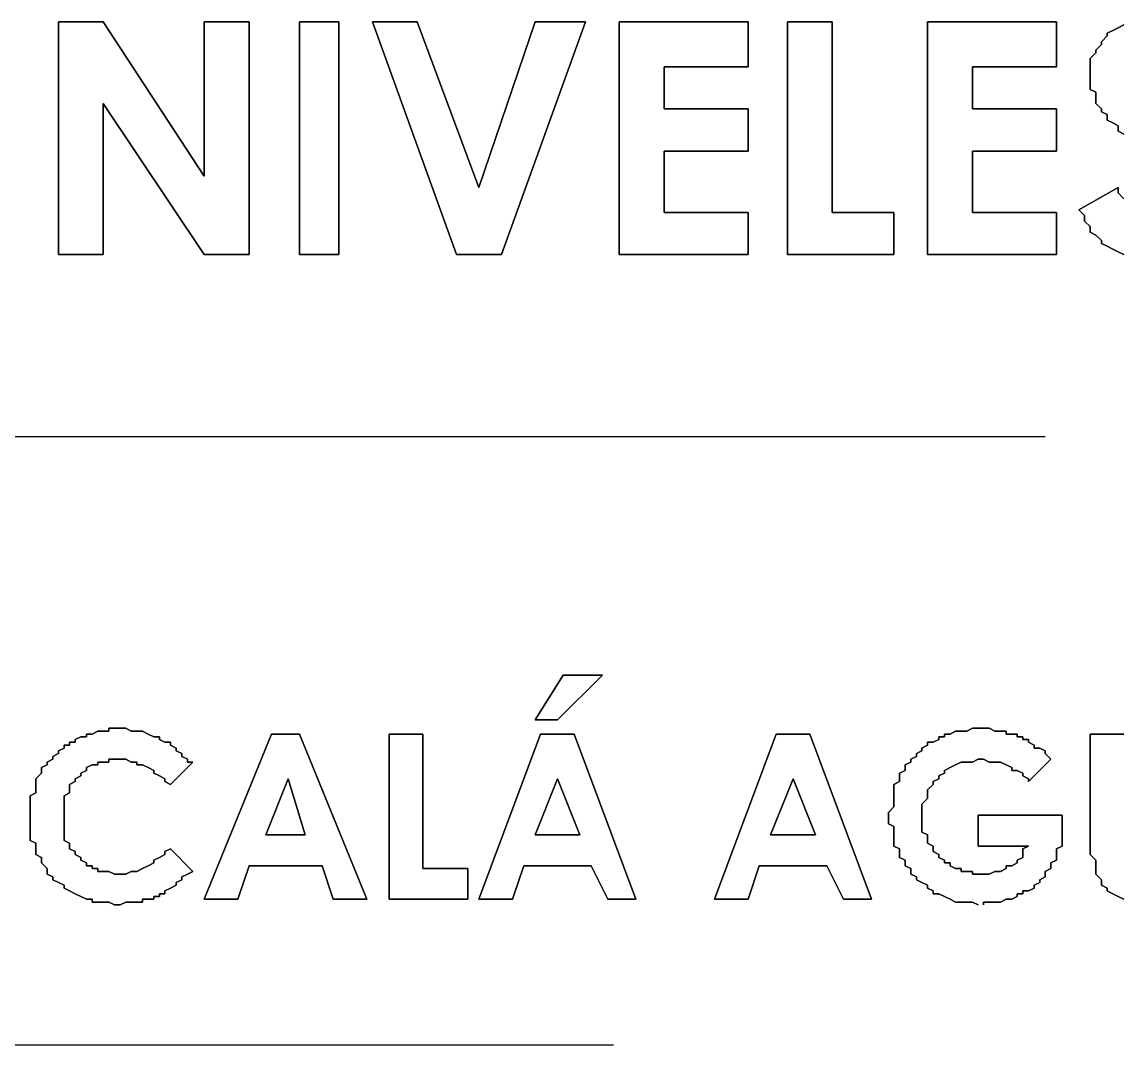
# Model space of a CAD drawing. Header units: metres. Extents: x 2.9 to 42.8, y 1.7 to 28.7.
# Drawn here: x 39.735 to 40.427, y 5.405 to 6.048 of the extents above; entities that cross this region are included whole.
import ezdxf

# ---------------------------------------------------------------- set-up
doc = ezdxf.new("R2010")
doc.units = ezdxf.units.M
doc.layers.add('AMARILLO', color=2, linetype='Continuous')
doc.layers.add('NEGRO', color=7, linetype='Continuous')

msp = doc.modelspace()

# ---------------------------------------------------------------- linework, layer by layer
at = {"layer": 'AMARILLO', "lineweight": -3}
for points in [[(40.3789, 5.7873), (39.3841, 5.7873)], [(40.1073, 5.4046), (38.8444, 5.4046)]]:
    msp.add_lwpolyline(points, dxfattribs=at)
at = {"layer": 'NEGRO', "lineweight": -3}
for points in [[(39.7581, 6.0484), (39.7581, 5.902), (39.7581, 6.0484)], [(39.7863, 6.0484), (39.7581, 6.0484), (39.7863, 6.0484)], [(39.8498, 5.9514), (39.7863, 6.0484), (39.8498, 5.9514)], [(39.878, 6.0484), (39.8498, 6.0484), (39.878, 6.0484)], [(39.8498, 6.0484), (39.8498, 5.9514), (39.8498, 6.0484)], [(39.878, 5.902), (39.878, 6.0484), (39.878, 5.902)], [(39.9098, 6.0484), (39.9098, 5.902), (39.9098, 6.0484)], [(39.9344, 6.0484), (39.9098, 6.0484), (39.9344, 6.0484)], [(39.9344, 5.902), (39.9344, 6.0484), (39.9344, 5.902)], [(39.9556, 6.0484), (40.0085, 5.902), (39.9556, 6.0484)], [(39.9838, 6.0484), (39.9556, 6.0484), (39.9838, 6.0484)], [(40.0226, 5.9443), (39.9838, 6.0484), (40.0226, 5.9443)], [(40.0579, 6.0484), (40.0226, 5.9443), (40.0579, 6.0484)], [(40.0368, 5.902), (40.0897, 6.0484), (40.0368, 5.902)], [(40.0897, 6.0484), (40.0579, 6.0484), (40.0897, 6.0484)], [(40.1108, 6.0484), (40.1108, 5.902), (40.1108, 6.0484)], [(40.192, 6.0484), (40.1108, 6.0484), (40.192, 6.0484)], [(40.192, 6.0202), (40.192, 6.0484), (40.192, 6.0202)], [(40.2167, 6.0484), (40.2167, 5.902), (40.2167, 6.0484)], [(40.2449, 6.0484), (40.2167, 6.0484), (40.2449, 6.0484)], [(40.2449, 5.9284), (40.2449, 6.0484), (40.2449, 5.9284)], [(40.3049, 6.0484), (40.3049, 5.902), (40.3049, 6.0484)], [(40.386, 6.0484), (40.3049, 6.0484), (40.386, 6.0484)], [(40.386, 6.0202), (40.386, 6.0484), (40.386, 6.0202)], [(40.4213, 6.0431), (40.4178, 6.0413), (40.4213, 6.0431)], [(40.4248, 6.0448), (40.4213, 6.0431), (40.4248, 6.0448)], [(40.4283, 6.0466), (40.4248, 6.0448), (40.4283, 6.0466)], [(40.4178, 6.0396), (40.4142, 6.036), (40.4178, 6.0396)], [(40.4142, 6.036), (40.4142, 6.0343), (40.4142, 6.036)], [(40.4178, 6.0413), (40.4178, 6.0396), (40.4178, 6.0413)], [(40.4142, 6.0343), (40.4107, 6.0307), (40.4142, 6.0343)], [(40.4107, 6.0307), (40.4107, 6.029), (40.4107, 6.0307)], [(40.4107, 6.029), (40.4072, 6.0254), (40.4107, 6.029)], [(40.4072, 6.0254), (40.4072, 6.0219), (40.4072, 6.0254)], [(40.1391, 5.9937), (40.1391, 6.0202), (40.1391, 5.9937)], [(40.1391, 6.0202), (40.192, 6.0202), (40.1391, 6.0202)], [(40.3331, 5.9937), (40.3331, 6.0202), (40.3331, 5.9937)], [(40.3331, 6.0202), (40.386, 6.0202), (40.3331, 6.0202)], [(40.4072, 6.0219), (40.4072, 6.0184), (40.4072, 6.0219)], [(40.4072, 6.0184), (40.4072, 6.0149), (40.4072, 6.0184)], [(40.4072, 6.0149), (40.4072, 6.0131), (40.4072, 6.0149)], [(40.4072, 6.0131), (40.4072, 6.0096), (40.4072, 6.0131)], [(40.4072, 6.0096), (40.4072, 6.006), (40.4072, 6.0096)], [(40.4072, 6.006), (40.4107, 6.0043), (40.4072, 6.006)], [(40.4107, 6.0043), (40.4107, 6.0007), (40.4107, 6.0043)], [(39.7863, 5.902), (39.7863, 5.9972), (39.7863, 5.902)], [(39.7863, 5.9972), (39.8498, 5.902), (39.7863, 5.9972)], [(40.4107, 6.0007), (40.4107, 5.9972), (40.4107, 6.0007)], [(40.4107, 5.9972), (40.4142, 5.9937), (40.4107, 5.9972)], [(40.192, 5.9937), (40.1391, 5.9937), (40.192, 5.9937)], [(40.192, 5.9672), (40.192, 5.9937), (40.192, 5.9672)], [(40.386, 5.9937), (40.3331, 5.9937), (40.386, 5.9937)], [(40.386, 5.9672), (40.386, 5.9937), (40.386, 5.9672)], [(40.4142, 5.9937), (40.4142, 5.9919), (40.4142, 5.9937)], [(40.4142, 5.9919), (40.4178, 5.9902), (40.4142, 5.9919)], [(40.4178, 5.9902), (40.4178, 5.9866), (40.4178, 5.9902)], [(40.4178, 5.9866), (40.4213, 5.9849), (40.4178, 5.9866)], [(40.4213, 5.9849), (40.4248, 5.9831), (40.4213, 5.9849)], [(40.4248, 5.9831), (40.4248, 5.9796), (40.4248, 5.9831)], [(40.4248, 5.9796), (40.4283, 5.9778), (40.4248, 5.9796)], [(40.1391, 5.9284), (40.1391, 5.9672), (40.1391, 5.9284)], [(40.1391, 5.9672), (40.192, 5.9672), (40.1391, 5.9672)], [(40.3331, 5.9284), (40.3331, 5.9672), (40.3331, 5.9284)], [(40.3331, 5.9672), (40.386, 5.9672), (40.3331, 5.9672)], [(40.4248, 5.9443), (40.4001, 5.9302), (40.4248, 5.9443)], [(40.4248, 5.9408), (40.4248, 5.9443), (40.4248, 5.9408)], [(40.4283, 5.9372), (40.4248, 5.9408), (40.4283, 5.9372)], [(40.192, 5.9284), (40.1391, 5.9284), (40.192, 5.9284)], [(40.192, 5.902), (40.192, 5.9284), (40.192, 5.902)], [(40.2837, 5.9284), (40.2449, 5.9284), (40.2837, 5.9284)], [(40.2837, 5.902), (40.2837, 5.9284), (40.2837, 5.902)], [(40.386, 5.9284), (40.3331, 5.9284), (40.386, 5.9284)], [(40.386, 5.902), (40.386, 5.9284), (40.386, 5.902)], [(40.4001, 5.9302), (40.4036, 5.9267), (40.4001, 5.9302)], [(40.4036, 5.9267), (40.4036, 5.9231), (40.4036, 5.9267)], [(40.4036, 5.9231), (40.4072, 5.9196), (40.4036, 5.9231)], [(40.4072, 5.9196), (40.4072, 5.9161), (40.4072, 5.9196)], [(40.4072, 5.9161), (40.4107, 5.9143), (40.4072, 5.9161)], [(40.4107, 5.9143), (40.4142, 5.9108), (40.4107, 5.9143)], [(40.4142, 5.9108), (40.4142, 5.909), (40.4142, 5.9108)], [(40.4142, 5.909), (40.4178, 5.9073), (40.4142, 5.909)], [(40.4178, 5.9073), (40.4213, 5.9055), (40.4178, 5.9073)], [(40.4213, 5.9055), (40.4248, 5.9037), (40.4213, 5.9055)], [(39.7581, 5.902), (39.7863, 5.902), (39.7581, 5.902)], [(39.8498, 5.902), (39.878, 5.902), (39.8498, 5.902)], [(39.9098, 5.902), (39.9344, 5.902), (39.9098, 5.902)], [(40.0085, 5.902), (40.0368, 5.902), (40.0085, 5.902)], [(40.1108, 5.902), (40.192, 5.902), (40.1108, 5.902)], [(40.2167, 5.902), (40.2837, 5.902), (40.2167, 5.902)], [(40.3049, 5.902), (40.386, 5.902), (40.3049, 5.902)], [(40.4248, 5.9037), (40.4283, 5.902), (40.4248, 5.9037)], [(40.0756, 5.6374), (40.0579, 5.6092), (40.0756, 5.6374)], [(40.072, 5.6092), (40.1003, 5.6374), (40.072, 5.6092)], [(40.1003, 5.6374), (40.0756, 5.6374), (40.1003, 5.6374)], [(40.0579, 5.6092), (40.072, 5.6092), (40.0579, 5.6092)], [(39.7828, 5.6021), (39.7792, 5.6003), (39.7828, 5.6021)], [(39.7863, 5.6021), (39.7828, 5.6021), (39.7863, 5.6021)], [(39.7898, 5.6021), (39.7863, 5.6021), (39.7898, 5.6021)], [(39.7933, 5.6039), (39.7898, 5.6039), (39.7933, 5.6039)], [(39.7898, 5.6039), (39.7898, 5.6021), (39.7898, 5.6039)], [(39.7969, 5.6039), (39.7933, 5.6039), (39.7969, 5.6039)], [(39.8004, 5.6039), (39.7969, 5.6039), (39.8004, 5.6039)], [(39.8039, 5.6021), (39.8004, 5.6039), (39.8039, 5.6021)], [(39.8074, 5.6021), (39.8039, 5.6021), (39.8074, 5.6021)], [(39.811, 5.6021), (39.8074, 5.6021), (39.811, 5.6021)], [(39.8145, 5.6003), (39.811, 5.6021), (39.8145, 5.6003)], [(40.3225, 5.6021), (40.319, 5.6003), (40.3225, 5.6021)], [(40.326, 5.6021), (40.3225, 5.6021), (40.326, 5.6021)], [(40.3296, 5.6021), (40.326, 5.6021), (40.3296, 5.6021)], [(40.3331, 5.6039), (40.3296, 5.6021), (40.3331, 5.6039)], [(40.3366, 5.6039), (40.3331, 5.6039), (40.3366, 5.6039)], [(40.3401, 5.6039), (40.3366, 5.6039), (40.3401, 5.6039)], [(40.3437, 5.6039), (40.3401, 5.6039), (40.3437, 5.6039)], [(40.3472, 5.6021), (40.3437, 5.6039), (40.3472, 5.6021)], [(40.3507, 5.6021), (40.3472, 5.6021), (40.3507, 5.6021)], [(40.3543, 5.6021), (40.3507, 5.6021), (40.3543, 5.6021)], [(40.3543, 5.6003), (40.3543, 5.6021), (40.3543, 5.6003)], [(39.7686, 5.5951), (39.7651, 5.5951), (39.7686, 5.5951)], [(39.7651, 5.5951), (39.7651, 5.5933), (39.7651, 5.5951)], [(39.7722, 5.5986), (39.7686, 5.5968), (39.7722, 5.5986)], [(39.7686, 5.5968), (39.7686, 5.5951), (39.7686, 5.5968)], [(39.7757, 5.5986), (39.7722, 5.5986), (39.7757, 5.5986)], [(39.7792, 5.6003), (39.7757, 5.6003), (39.7792, 5.6003)], [(39.7757, 5.6003), (39.7757, 5.5986), (39.7757, 5.6003)], [(39.818, 5.5986), (39.8145, 5.6003), (39.818, 5.5986)], [(39.8216, 5.5986), (39.818, 5.5986), (39.8216, 5.5986)], [(39.8216, 5.5968), (39.8216, 5.5986), (39.8216, 5.5968)], [(39.8251, 5.5951), (39.8216, 5.5968), (39.8251, 5.5951)], [(39.8286, 5.5951), (39.8251, 5.5951), (39.8286, 5.5951)], [(39.8286, 5.5933), (39.8286, 5.5951), (39.8286, 5.5933)], [(39.8921, 5.6003), (39.8498, 5.4963), (39.8921, 5.6003)], [(39.9098, 5.6003), (39.8921, 5.6003), (39.9098, 5.6003)], [(39.9521, 5.4963), (39.9098, 5.6003), (39.9521, 5.4963)], [(39.9662, 5.6003), (39.9662, 5.4963), (39.9662, 5.6003)], [(39.9874, 5.6003), (39.9662, 5.6003), (39.9874, 5.6003)], [(39.9874, 5.5157), (39.9874, 5.6003), (39.9874, 5.5157)], [(40.0614, 5.6003), (40.0226, 5.4963), (40.0614, 5.6003)], [(40.0826, 5.6003), (40.0614, 5.6003), (40.0826, 5.6003)], [(40.1214, 5.4963), (40.0826, 5.6003), (40.1214, 5.4963)], [(40.2096, 5.6003), (40.1708, 5.4963), (40.2096, 5.6003)], [(40.2308, 5.6003), (40.2096, 5.6003), (40.2308, 5.6003)], [(40.2696, 5.4963), (40.2308, 5.6003), (40.2696, 5.4963)], [(40.3084, 5.5951), (40.3049, 5.5951), (40.3084, 5.5951)], [(40.3049, 5.5951), (40.3049, 5.5933), (40.3049, 5.5951)], [(40.3119, 5.5968), (40.3084, 5.5951), (40.3119, 5.5968)], [(40.3154, 5.5986), (40.3119, 5.5986), (40.3154, 5.5986)], [(40.3119, 5.5986), (40.3119, 5.5968), (40.3119, 5.5986)], [(40.319, 5.6003), (40.3154, 5.6003), (40.319, 5.6003)], [(40.3154, 5.6003), (40.3154, 5.5986), (40.3154, 5.6003)], [(40.3578, 5.6003), (40.3543, 5.6003), (40.3578, 5.6003)], [(40.3613, 5.6003), (40.3578, 5.6003), (40.3613, 5.6003)], [(40.3613, 5.5986), (40.3613, 5.6003), (40.3613, 5.5986)], [(40.3648, 5.5986), (40.3613, 5.5986), (40.3648, 5.5986)], [(40.3648, 5.5968), (40.3648, 5.5986), (40.3648, 5.5968)], [(40.3684, 5.5968), (40.3648, 5.5968), (40.3684, 5.5968)], [(40.3684, 5.5951), (40.3684, 5.5968), (40.3684, 5.5951)], [(40.3719, 5.5933), (40.3684, 5.5951), (40.3719, 5.5933)], [(40.4072, 5.6003), (40.4072, 5.5386), (40.4072, 5.6003)], [(40.4283, 5.6003), (40.4072, 5.6003), (40.4283, 5.6003)], [(39.7581, 5.588), (39.7545, 5.5862), (39.7581, 5.588)], [(39.7616, 5.5915), (39.7581, 5.5898), (39.7616, 5.5915)], [(39.7581, 5.5898), (39.7581, 5.588), (39.7581, 5.5898)], [(39.7651, 5.5933), (39.7616, 5.5933), (39.7651, 5.5933)], [(39.7616, 5.5933), (39.7616, 5.5915), (39.7616, 5.5933)], [(39.8321, 5.5915), (39.8286, 5.5933), (39.8321, 5.5915)], [(39.8321, 5.5898), (39.8321, 5.5915), (39.8321, 5.5898)], [(39.8357, 5.588), (39.8321, 5.5898), (39.8357, 5.588)], [(39.8357, 5.5862), (39.8357, 5.588), (39.8357, 5.5862)], [(40.3013, 5.5898), (40.2978, 5.588), (40.3013, 5.5898)], [(40.2978, 5.588), (40.2978, 5.5862), (40.2978, 5.588)], [(40.3049, 5.5933), (40.3013, 5.5915), (40.3049, 5.5933)], [(40.3013, 5.5915), (40.3013, 5.5898), (40.3013, 5.5915)], [(40.3719, 5.5915), (40.3719, 5.5933), (40.3719, 5.5915)], [(40.3754, 5.5915), (40.3719, 5.5915), (40.3754, 5.5915)], [(40.3789, 5.5898), (40.3754, 5.5915), (40.3789, 5.5898)], [(40.3789, 5.588), (40.3789, 5.5898), (40.3789, 5.588)], [(40.3825, 5.5845), (40.3789, 5.588), (40.3825, 5.5845)], [(39.751, 5.5809), (39.7475, 5.5792), (39.751, 5.5809)], [(39.7545, 5.5845), (39.751, 5.5827), (39.7545, 5.5845)], [(39.751, 5.5827), (39.751, 5.5809), (39.751, 5.5827)], [(39.7545, 5.5862), (39.7545, 5.5845), (39.7545, 5.5862)], [(39.7757, 5.5792), (39.7792, 5.5809), (39.7757, 5.5792)], [(39.7792, 5.5809), (39.7828, 5.5809), (39.7792, 5.5809)], [(39.7828, 5.5809), (39.7828, 5.5827), (39.7828, 5.5809)], [(39.7828, 5.5827), (39.7863, 5.5827), (39.7828, 5.5827)], [(39.7863, 5.5827), (39.7898, 5.5827), (39.7863, 5.5827)], [(39.7898, 5.5827), (39.7898, 5.5845), (39.7898, 5.5827)], [(39.7898, 5.5845), (39.7933, 5.5845), (39.7898, 5.5845)], [(39.7933, 5.5845), (39.7969, 5.5845), (39.7933, 5.5845)], [(39.7969, 5.5845), (39.8004, 5.5845), (39.7969, 5.5845)], [(39.8004, 5.5845), (39.8039, 5.5827), (39.8004, 5.5845)], [(39.8039, 5.5827), (39.8074, 5.5827), (39.8039, 5.5827)], [(39.8074, 5.5827), (39.8074, 5.5809), (39.8074, 5.5827)], [(39.8074, 5.5809), (39.811, 5.5809), (39.8074, 5.5809)], [(39.811, 5.5809), (39.8145, 5.5792), (39.811, 5.5809)], [(39.8286, 5.5686), (39.8427, 5.5827), (39.8286, 5.5686)], [(39.8392, 5.5845), (39.8357, 5.5862), (39.8392, 5.5845)], [(39.8392, 5.5827), (39.8392, 5.5845), (39.8392, 5.5827)], [(39.8427, 5.5827), (39.8392, 5.5827), (39.8427, 5.5827)], [(40.2943, 5.5827), (40.2907, 5.5809), (40.2943, 5.5827)], [(40.2907, 5.5809), (40.2907, 5.5792), (40.2907, 5.5809)], [(40.2978, 5.5862), (40.2943, 5.5845), (40.2978, 5.5862)], [(40.2943, 5.5845), (40.2943, 5.5827), (40.2943, 5.5845)], [(40.319, 5.5792), (40.3225, 5.5809), (40.319, 5.5792)], [(40.3225, 5.5809), (40.326, 5.5827), (40.3225, 5.5809)], [(40.326, 5.5827), (40.3296, 5.5827), (40.326, 5.5827)], [(40.3296, 5.5827), (40.3331, 5.5827), (40.3296, 5.5827)], [(40.3331, 5.5827), (40.3366, 5.5845), (40.3331, 5.5827)], [(40.3366, 5.5845), (40.3401, 5.5845), (40.3366, 5.5845)], [(40.3401, 5.5845), (40.3437, 5.5827), (40.3401, 5.5845)], [(40.3437, 5.5827), (40.3472, 5.5827), (40.3437, 5.5827)], [(40.3472, 5.5827), (40.3507, 5.5827), (40.3472, 5.5827)], [(40.3507, 5.5827), (40.3543, 5.5809), (40.3507, 5.5827)], [(40.3543, 5.5809), (40.3578, 5.5792), (40.3543, 5.5809)], [(40.3684, 5.5704), (40.3825, 5.5845), (40.3684, 5.5704)], [(39.7475, 5.5757), (39.7439, 5.5721), (39.7475, 5.5757)], [(39.7475, 5.5792), (39.7475, 5.5757), (39.7475, 5.5792)], [(39.7686, 5.5721), (39.7722, 5.5739), (39.7686, 5.5721)], [(39.7722, 5.5757), (39.7757, 5.5774), (39.7722, 5.5757)], [(39.7722, 5.5739), (39.7722, 5.5757), (39.7722, 5.5739)], [(39.7757, 5.5774), (39.7757, 5.5792), (39.7757, 5.5774)], [(39.8145, 5.5792), (39.818, 5.5774), (39.8145, 5.5792)], [(39.818, 5.5774), (39.818, 5.5757), (39.818, 5.5774)], [(39.818, 5.5757), (39.8216, 5.5739), (39.818, 5.5757)], [(39.8216, 5.5739), (39.8251, 5.5721), (39.8216, 5.5739)], [(40.2907, 5.5774), (40.2872, 5.5757), (40.2907, 5.5774)], [(40.2872, 5.5757), (40.2872, 5.5721), (40.2872, 5.5757)], [(40.2907, 5.5792), (40.2907, 5.5774), (40.2907, 5.5792)], [(40.3119, 5.5739), (40.3154, 5.5757), (40.3119, 5.5739)], [(40.3119, 5.5721), (40.3119, 5.5739), (40.3119, 5.5721)], [(40.3154, 5.5774), (40.319, 5.5792), (40.3154, 5.5774)], [(40.3154, 5.5757), (40.3154, 5.5774), (40.3154, 5.5757)], [(40.3578, 5.5792), (40.3578, 5.5774), (40.3578, 5.5792)], [(40.3578, 5.5774), (40.3613, 5.5774), (40.3578, 5.5774)], [(40.3613, 5.5774), (40.3648, 5.5757), (40.3613, 5.5774)], [(40.3648, 5.5757), (40.3648, 5.5739), (40.3648, 5.5757)], [(40.3648, 5.5739), (40.3684, 5.5721), (40.3648, 5.5739)], [(39.7439, 5.5721), (39.7439, 5.5704), (39.7439, 5.5721)], [(39.7439, 5.5704), (39.7439, 5.5686), (39.7439, 5.5704)], [(39.7439, 5.5686), (39.7439, 5.5668), (39.7439, 5.5686)], [(39.7439, 5.5668), (39.7439, 5.5633), (39.7439, 5.5668)], [(39.7651, 5.5686), (39.7686, 5.5704), (39.7651, 5.5686)], [(39.7651, 5.5668), (39.7651, 5.5686), (39.7651, 5.5668)], [(39.7651, 5.5633), (39.7651, 5.5668), (39.7651, 5.5633)], [(39.7686, 5.5704), (39.7686, 5.5721), (39.7686, 5.5704)], [(39.8251, 5.5721), (39.8251, 5.5704), (39.8251, 5.5721)], [(39.8251, 5.5704), (39.8286, 5.5686), (39.8251, 5.5704)], [(39.8886, 5.5368), (39.9027, 5.5721), (39.8886, 5.5368)], [(39.9027, 5.5721), (39.9133, 5.5368), (39.9027, 5.5721)], [(40.0579, 5.5368), (40.072, 5.5721), (40.0579, 5.5368)], [(40.072, 5.5721), (40.0861, 5.5368), (40.072, 5.5721)], [(40.2061, 5.5368), (40.2202, 5.5721), (40.2061, 5.5368)], [(40.2202, 5.5721), (40.2343, 5.5368), (40.2202, 5.5721)], [(40.2872, 5.5704), (40.2837, 5.5686), (40.2872, 5.5704)], [(40.2837, 5.5686), (40.2837, 5.5668), (40.2837, 5.5686)], [(40.2837, 5.5668), (40.2837, 5.5633), (40.2837, 5.5668)], [(40.2872, 5.5721), (40.2872, 5.5704), (40.2872, 5.5721)], [(40.3049, 5.5651), (40.3084, 5.5686), (40.3049, 5.5651)], [(40.3084, 5.5704), (40.3119, 5.5721), (40.3084, 5.5704)], [(40.3084, 5.5686), (40.3084, 5.5704), (40.3084, 5.5686)], [(40.3684, 5.5721), (40.3684, 5.5704), (40.3684, 5.5721)], [(39.7439, 5.5633), (39.7404, 5.5615), (39.7439, 5.5633)], [(39.7404, 5.5615), (39.7404, 5.5598), (39.7404, 5.5615)], [(39.7404, 5.5598), (39.7404, 5.5562), (39.7404, 5.5598)], [(39.7616, 5.5615), (39.7651, 5.5633), (39.7616, 5.5615)], [(39.7616, 5.5598), (39.7616, 5.5615), (39.7616, 5.5598)], [(39.7616, 5.5562), (39.7616, 5.5598), (39.7616, 5.5562)], [(40.2837, 5.5633), (40.2837, 5.5615), (40.2837, 5.5633)], [(40.2837, 5.5615), (40.2837, 5.5598), (40.2837, 5.5615)], [(40.2837, 5.5598), (40.2837, 5.5562), (40.2837, 5.5598)], [(40.3013, 5.5562), (40.3049, 5.5598), (40.3013, 5.5562)], [(40.3049, 5.5633), (40.3049, 5.5651), (40.3049, 5.5633)], [(40.3049, 5.5615), (40.3049, 5.5633), (40.3049, 5.5615)], [(40.3049, 5.5598), (40.3049, 5.5615), (40.3049, 5.5598)], [(39.7404, 5.5562), (39.7404, 5.5545), (39.7404, 5.5562)], [(39.7404, 5.5545), (39.7404, 5.551), (39.7404, 5.5545)], [(39.7616, 5.5545), (39.7616, 5.5562), (39.7616, 5.5545)], [(39.7616, 5.5527), (39.7616, 5.5545), (39.7616, 5.5527)], [(39.7616, 5.5492), (39.7616, 5.5527), (39.7616, 5.5492)], [(40.2837, 5.5545), (40.2802, 5.551), (40.2837, 5.5545)], [(40.2837, 5.5562), (40.2837, 5.5545), (40.2837, 5.5562)], [(40.3013, 5.5545), (40.3013, 5.5562), (40.3013, 5.5545)], [(40.3013, 5.5527), (40.3013, 5.5545), (40.3013, 5.5527)], [(40.3013, 5.5492), (40.3013, 5.5527), (40.3013, 5.5492)], [(39.7404, 5.551), (39.7404, 5.5492), (39.7404, 5.551)], [(39.7404, 5.5492), (39.7404, 5.5474), (39.7404, 5.5492)], [(39.7404, 5.5474), (39.7404, 5.5439), (39.7404, 5.5474)], [(39.7616, 5.5457), (39.7616, 5.5492), (39.7616, 5.5457)], [(39.7616, 5.5439), (39.7616, 5.5457), (39.7616, 5.5439)], [(40.2802, 5.551), (40.2802, 5.5492), (40.2802, 5.551)], [(40.2802, 5.5492), (40.2802, 5.5474), (40.2802, 5.5492)], [(40.2802, 5.5474), (40.2802, 5.5439), (40.2802, 5.5474)], [(40.3013, 5.5457), (40.3013, 5.5492), (40.3013, 5.5457)], [(40.3013, 5.5439), (40.3013, 5.5457), (40.3013, 5.5439)], [(40.3895, 5.5492), (40.3366, 5.5492), (40.3895, 5.5492)], [(40.3366, 5.5492), (40.3366, 5.5298), (40.3366, 5.5492)], [(40.3895, 5.5457), (40.3895, 5.5492), (40.3895, 5.5457)], [(40.3895, 5.5421), (40.3895, 5.5457), (40.3895, 5.5421)], [(39.7404, 5.5439), (39.7404, 5.5421), (39.7404, 5.5439)], [(39.7404, 5.5421), (39.7404, 5.5386), (39.7404, 5.5421)], [(39.7404, 5.5386), (39.7404, 5.5368), (39.7404, 5.5386)], [(39.7616, 5.5404), (39.7616, 5.5439), (39.7616, 5.5404)], [(39.7616, 5.5386), (39.7616, 5.5404), (39.7616, 5.5386)], [(39.7616, 5.5368), (39.7616, 5.5386), (39.7616, 5.5368)], [(40.2802, 5.5439), (40.2837, 5.5421), (40.2802, 5.5439)], [(40.2837, 5.5421), (40.2837, 5.5386), (40.2837, 5.5421)], [(40.2837, 5.5386), (40.2837, 5.5368), (40.2837, 5.5386)], [(40.3013, 5.5421), (40.3013, 5.5439), (40.3013, 5.5421)], [(40.3013, 5.5386), (40.3013, 5.5421), (40.3013, 5.5386)], [(40.3049, 5.5368), (40.3013, 5.5386), (40.3049, 5.5368)], [(40.3895, 5.5404), (40.3895, 5.5421), (40.3895, 5.5404)], [(40.3895, 5.5368), (40.3895, 5.5404), (40.3895, 5.5368)], [(40.4072, 5.5386), (40.4072, 5.5351), (40.4072, 5.5386)], [(39.7404, 5.5368), (39.7404, 5.5333), (39.7404, 5.5368)], [(39.7404, 5.5333), (39.7439, 5.5316), (39.7404, 5.5333)], [(39.7439, 5.5316), (39.7439, 5.5298), (39.7439, 5.5316)], [(39.7616, 5.5333), (39.7616, 5.5368), (39.7616, 5.5333)], [(39.7651, 5.5316), (39.7616, 5.5333), (39.7651, 5.5316)], [(39.7651, 5.5298), (39.7651, 5.5316), (39.7651, 5.5298)], [(39.9133, 5.5368), (39.8886, 5.5368), (39.9133, 5.5368)], [(40.0861, 5.5368), (40.0579, 5.5368), (40.0861, 5.5368)], [(40.2343, 5.5368), (40.2061, 5.5368), (40.2343, 5.5368)], [(40.2837, 5.5368), (40.2837, 5.5351), (40.2837, 5.5368)], [(40.2837, 5.5351), (40.2837, 5.5316), (40.2837, 5.5351)], [(40.2837, 5.5316), (40.2837, 5.5298), (40.2837, 5.5316)], [(40.3049, 5.5351), (40.3049, 5.5368), (40.3049, 5.5351)], [(40.3049, 5.5316), (40.3049, 5.5351), (40.3049, 5.5316)], [(40.3084, 5.5298), (40.3049, 5.5316), (40.3084, 5.5298)], [(40.3895, 5.5351), (40.3895, 5.5368), (40.3895, 5.5351)], [(40.3895, 5.5333), (40.3895, 5.5351), (40.3895, 5.5333)], [(40.3895, 5.5298), (40.3895, 5.5333), (40.3895, 5.5298)], [(40.4072, 5.5351), (40.4072, 5.5333), (40.4072, 5.5351)], [(40.4072, 5.5333), (40.4072, 5.5298), (40.4072, 5.5333)], [(39.7439, 5.5298), (39.7439, 5.5263), (39.7439, 5.5298)], [(39.7439, 5.5263), (39.7439, 5.5245), (39.7439, 5.5263)], [(39.7439, 5.5245), (39.7475, 5.5227), (39.7439, 5.5245)], [(39.7651, 5.528), (39.7651, 5.5298), (39.7651, 5.528)], [(39.7686, 5.5263), (39.7651, 5.528), (39.7686, 5.5263)], [(39.7686, 5.5245), (39.7686, 5.5263), (39.7686, 5.5245)], [(39.7722, 5.5227), (39.7686, 5.5245), (39.7722, 5.5227)], [(39.8251, 5.5245), (39.8216, 5.5227), (39.8251, 5.5245)], [(39.8286, 5.528), (39.8251, 5.5263), (39.8286, 5.528)], [(39.8251, 5.5263), (39.8251, 5.5245), (39.8251, 5.5263)], [(39.8427, 5.5139), (39.8286, 5.528), (39.8427, 5.5139)], [(40.2837, 5.5298), (40.2872, 5.528), (40.2837, 5.5298)], [(40.2872, 5.528), (40.2872, 5.5245), (40.2872, 5.528)], [(40.2872, 5.5245), (40.2872, 5.5227), (40.2872, 5.5245)], [(40.3084, 5.528), (40.3084, 5.5298), (40.3084, 5.528)], [(40.3084, 5.5263), (40.3084, 5.528), (40.3084, 5.5263)], [(40.3119, 5.5245), (40.3084, 5.5263), (40.3119, 5.5245)], [(40.3119, 5.5227), (40.3119, 5.5245), (40.3119, 5.5227)], [(40.3366, 5.5298), (40.3684, 5.5298), (40.3366, 5.5298)], [(40.3684, 5.5298), (40.3648, 5.528), (40.3684, 5.5298)], [(40.3648, 5.528), (40.3648, 5.5245), (40.3648, 5.528)], [(40.3648, 5.5245), (40.3648, 5.5227), (40.3648, 5.5245)], [(40.386, 5.528), (40.3895, 5.5298), (40.386, 5.528)], [(40.386, 5.5263), (40.386, 5.528), (40.386, 5.5263)], [(40.386, 5.5227), (40.386, 5.5263), (40.386, 5.5227)], [(40.4072, 5.5298), (40.4072, 5.5263), (40.4072, 5.5298)], [(40.4072, 5.5263), (40.4072, 5.5245), (40.4072, 5.5263)], [(40.4072, 5.5245), (40.4107, 5.521), (40.4072, 5.5245)], [(39.7475, 5.5227), (39.7475, 5.521), (39.7475, 5.5227)], [(39.7475, 5.521), (39.7475, 5.5192), (39.7475, 5.521)], [(39.7475, 5.5192), (39.751, 5.5157), (39.7475, 5.5192)], [(39.7722, 5.521), (39.7722, 5.5227), (39.7722, 5.521)], [(39.7757, 5.5192), (39.7722, 5.521), (39.7757, 5.5192)], [(39.7757, 5.5174), (39.7757, 5.5192), (39.7757, 5.5174)], [(39.7792, 5.5174), (39.7757, 5.5174), (39.7792, 5.5174)], [(39.7792, 5.5157), (39.7792, 5.5174), (39.7792, 5.5157)], [(39.8145, 5.5174), (39.811, 5.5157), (39.8145, 5.5174)], [(39.818, 5.5192), (39.8145, 5.5174), (39.818, 5.5192)], [(39.8216, 5.5227), (39.818, 5.521), (39.8216, 5.5227)], [(39.818, 5.521), (39.818, 5.5192), (39.818, 5.521)], [(39.8709, 5.4963), (39.878, 5.5174), (39.8709, 5.4963)], [(39.878, 5.5174), (39.9239, 5.5174), (39.878, 5.5174)], [(39.9239, 5.5174), (39.9309, 5.4963), (39.9239, 5.5174)], [(40.0438, 5.4963), (40.0509, 5.5174), (40.0438, 5.4963)], [(40.0509, 5.5174), (40.0932, 5.5174), (40.0509, 5.5174)], [(40.0932, 5.5174), (40.1038, 5.4963), (40.0932, 5.5174)], [(40.192, 5.4963), (40.199, 5.5174), (40.192, 5.4963)], [(40.199, 5.5174), (40.2414, 5.5174), (40.199, 5.5174)], [(40.2414, 5.5174), (40.2519, 5.4963), (40.2414, 5.5174)], [(40.2872, 5.5227), (40.2907, 5.521), (40.2872, 5.5227)], [(40.2907, 5.521), (40.2907, 5.5192), (40.2907, 5.521)], [(40.2907, 5.5192), (40.2907, 5.5174), (40.2907, 5.5192)], [(40.2907, 5.5174), (40.2943, 5.5157), (40.2907, 5.5174)], [(40.3154, 5.521), (40.3119, 5.5227), (40.3154, 5.521)], [(40.3154, 5.5192), (40.3154, 5.521), (40.3154, 5.5192)], [(40.319, 5.5192), (40.3154, 5.5192), (40.319, 5.5192)], [(40.319, 5.5174), (40.319, 5.5192), (40.319, 5.5174)], [(40.3225, 5.5157), (40.319, 5.5174), (40.3225, 5.5157)], [(40.3578, 5.5174), (40.3543, 5.5174), (40.3578, 5.5174)], [(40.3543, 5.5174), (40.3543, 5.5157), (40.3543, 5.5174)], [(40.3613, 5.5192), (40.3578, 5.5174), (40.3613, 5.5192)], [(40.3648, 5.5227), (40.3613, 5.521), (40.3648, 5.5227)], [(40.3613, 5.521), (40.3613, 5.5192), (40.3613, 5.521)], [(40.3825, 5.5192), (40.386, 5.521), (40.3825, 5.5192)], [(40.3825, 5.5157), (40.3825, 5.5192), (40.3825, 5.5157)], [(40.386, 5.521), (40.386, 5.5227), (40.386, 5.521)], [(40.4107, 5.521), (40.4107, 5.5192), (40.4107, 5.521)], [(40.4107, 5.5192), (40.4107, 5.5174), (40.4107, 5.5192)], [(40.4107, 5.5174), (40.4107, 5.5157), (40.4107, 5.5174)], [(39.751, 5.5157), (39.751, 5.5139), (39.751, 5.5157)], [(39.751, 5.5139), (39.751, 5.5122), (39.751, 5.5139)], [(39.751, 5.5122), (39.7545, 5.5104), (39.751, 5.5122)], [(39.7828, 5.5157), (39.7792, 5.5157), (39.7828, 5.5157)], [(39.7828, 5.5139), (39.7828, 5.5157), (39.7828, 5.5139)], [(39.7863, 5.5139), (39.7828, 5.5139), (39.7863, 5.5139)], [(39.7898, 5.5139), (39.7863, 5.5139), (39.7898, 5.5139)], [(39.7933, 5.5122), (39.7898, 5.5139), (39.7933, 5.5122)], [(39.7969, 5.5122), (39.7933, 5.5122), (39.7969, 5.5122)], [(39.8004, 5.5122), (39.7969, 5.5122), (39.8004, 5.5122)], [(39.8039, 5.5139), (39.8004, 5.5122), (39.8039, 5.5139)], [(39.8074, 5.5139), (39.8039, 5.5139), (39.8074, 5.5139)], [(39.811, 5.5157), (39.8074, 5.5139), (39.811, 5.5157)], [(39.8357, 5.5104), (39.8392, 5.5122), (39.8357, 5.5104)], [(39.8392, 5.5122), (39.8427, 5.5139), (39.8392, 5.5122)], [(40.0156, 5.5157), (39.9874, 5.5157), (40.0156, 5.5157)], [(40.0156, 5.4963), (40.0156, 5.5157), (40.0156, 5.4963)], [(40.2943, 5.5157), (40.2943, 5.5139), (40.2943, 5.5157)], [(40.2943, 5.5139), (40.2943, 5.5122), (40.2943, 5.5139)], [(40.2943, 5.5122), (40.2978, 5.5104), (40.2943, 5.5122)], [(40.326, 5.5157), (40.3225, 5.5157), (40.326, 5.5157)], [(40.326, 5.5139), (40.326, 5.5157), (40.326, 5.5139)], [(40.3296, 5.5139), (40.326, 5.5139), (40.3296, 5.5139)], [(40.3331, 5.5139), (40.3296, 5.5139), (40.3331, 5.5139)], [(40.3331, 5.5122), (40.3331, 5.5139), (40.3331, 5.5122)], [(40.3366, 5.5122), (40.3331, 5.5122), (40.3366, 5.5122)], [(40.3401, 5.5122), (40.3366, 5.5122), (40.3401, 5.5122)], [(40.3437, 5.5122), (40.3401, 5.5122), (40.3437, 5.5122)], [(40.3472, 5.5139), (40.3437, 5.5122), (40.3472, 5.5139)], [(40.3507, 5.5139), (40.3472, 5.5139), (40.3507, 5.5139)], [(40.3543, 5.5157), (40.3507, 5.5139), (40.3543, 5.5157)], [(40.3789, 5.5139), (40.3825, 5.5157), (40.3789, 5.5139)], [(40.3789, 5.5122), (40.3789, 5.5139), (40.3789, 5.5122)], [(40.3789, 5.5104), (40.3789, 5.5122), (40.3789, 5.5104)], [(40.4107, 5.5157), (40.4107, 5.5139), (40.4107, 5.5157)], [(40.4107, 5.5139), (40.4107, 5.5122), (40.4107, 5.5139)], [(40.4107, 5.5122), (40.4142, 5.5086), (40.4107, 5.5122)], [(39.7545, 5.5104), (39.7545, 5.5086), (39.7545, 5.5104)], [(39.7545, 5.5086), (39.7581, 5.5069), (39.7545, 5.5086)], [(39.7581, 5.5069), (39.7616, 5.5051), (39.7581, 5.5069)], [(39.7616, 5.5051), (39.7616, 5.5033), (39.7616, 5.5051)], [(39.8286, 5.5033), (39.8321, 5.5051), (39.8286, 5.5033)], [(39.8321, 5.5069), (39.8357, 5.5086), (39.8321, 5.5069)], [(39.8321, 5.5051), (39.8321, 5.5069), (39.8321, 5.5051)], [(39.8357, 5.5086), (39.8357, 5.5104), (39.8357, 5.5086)], [(40.2978, 5.5104), (40.2978, 5.5086), (40.2978, 5.5104)], [(40.2978, 5.5086), (40.3013, 5.5069), (40.2978, 5.5086)], [(40.3013, 5.5069), (40.3049, 5.5051), (40.3013, 5.5069)], [(40.3049, 5.5051), (40.3049, 5.5033), (40.3049, 5.5051)], [(40.3719, 5.5051), (40.3754, 5.5069), (40.3719, 5.5051)], [(40.3719, 5.5033), (40.3719, 5.5051), (40.3719, 5.5033)], [(40.3754, 5.5086), (40.3789, 5.5104), (40.3754, 5.5086)], [(40.3754, 5.5069), (40.3754, 5.5086), (40.3754, 5.5069)], [(40.4142, 5.5086), (40.4142, 5.5069), (40.4142, 5.5086)], [(40.4142, 5.5069), (40.4142, 5.5051), (40.4142, 5.5069)], [(40.4142, 5.5051), (40.4178, 5.5033), (40.4142, 5.5051)], [(39.7616, 5.5033), (39.7651, 5.5016), (39.7616, 5.5033)], [(39.7651, 5.5016), (39.7686, 5.4998), (39.7651, 5.5016)], [(39.7686, 5.4998), (39.7722, 5.498), (39.7686, 5.4998)], [(39.7722, 5.498), (39.7757, 5.4963), (39.7722, 5.498)], [(39.818, 5.4963), (39.818, 5.498), (39.818, 5.4963)], [(39.818, 5.498), (39.8216, 5.498), (39.818, 5.498)], [(39.8216, 5.498), (39.8216, 5.4998), (39.8216, 5.498)], [(39.8216, 5.4998), (39.8251, 5.4998), (39.8216, 5.4998)], [(39.8251, 5.5016), (39.8286, 5.5033), (39.8251, 5.5016)], [(39.8251, 5.4998), (39.8251, 5.5016), (39.8251, 5.4998)], [(40.3049, 5.5033), (40.3084, 5.5016), (40.3049, 5.5033)], [(40.3084, 5.5016), (40.3084, 5.4998), (40.3084, 5.5016)], [(40.3084, 5.4998), (40.3119, 5.4998), (40.3084, 5.4998)], [(40.3119, 5.4998), (40.3154, 5.498), (40.3119, 5.4998)], [(40.3154, 5.498), (40.319, 5.4963), (40.3154, 5.498)], [(40.3578, 5.4963), (40.3613, 5.498), (40.3578, 5.4963)], [(40.3613, 5.498), (40.3613, 5.4998), (40.3613, 5.498)], [(40.3613, 5.4998), (40.3648, 5.4998), (40.3613, 5.4998)], [(40.3648, 5.4998), (40.3648, 5.5016), (40.3648, 5.4998)], [(40.3648, 5.5016), (40.3684, 5.5016), (40.3648, 5.5016)], [(40.3684, 5.5016), (40.3719, 5.5033), (40.3684, 5.5016)], [(40.4178, 5.5033), (40.4178, 5.5016), (40.4178, 5.5033)], [(40.4178, 5.5016), (40.4213, 5.4998), (40.4178, 5.5016)], [(40.4213, 5.4998), (40.4248, 5.498), (40.4213, 5.4998)], [(40.4248, 5.498), (40.4283, 5.4963), (40.4248, 5.498)], [(39.7757, 5.4963), (39.7792, 5.4963), (39.7757, 5.4963)], [(39.7792, 5.4963), (39.7792, 5.4945), (39.7792, 5.4963)], [(39.7792, 5.4945), (39.7828, 5.4945), (39.7792, 5.4945)], [(39.7828, 5.4945), (39.7863, 5.4945), (39.7828, 5.4945)], [(39.7863, 5.4945), (39.7898, 5.4945), (39.7863, 5.4945)], [(39.7898, 5.4945), (39.7933, 5.4928), (39.7898, 5.4945)], [(39.7933, 5.4928), (39.7969, 5.4928), (39.7933, 5.4928)], [(39.7969, 5.4928), (39.8004, 5.4945), (39.7969, 5.4928)], [(39.8004, 5.4945), (39.8039, 5.4945), (39.8004, 5.4945)], [(39.8039, 5.4945), (39.8074, 5.4945), (39.8039, 5.4945)], [(39.8074, 5.4945), (39.811, 5.4945), (39.8074, 5.4945)], [(39.811, 5.4945), (39.811, 5.4963), (39.811, 5.4945)], [(39.811, 5.4963), (39.8145, 5.4963), (39.811, 5.4963)], [(39.8145, 5.4963), (39.818, 5.4963), (39.8145, 5.4963)], [(39.8498, 5.4963), (39.8709, 5.4963), (39.8498, 5.4963)], [(39.9309, 5.4963), (39.9521, 5.4963), (39.9309, 5.4963)], [(39.9662, 5.4963), (40.0156, 5.4963), (39.9662, 5.4963)], [(40.0226, 5.4963), (40.0438, 5.4963), (40.0226, 5.4963)], [(40.1038, 5.4963), (40.1214, 5.4963), (40.1038, 5.4963)], [(40.1708, 5.4963), (40.192, 5.4963), (40.1708, 5.4963)], [(40.2519, 5.4963), (40.2696, 5.4963), (40.2519, 5.4963)], [(40.319, 5.4963), (40.3225, 5.4945), (40.319, 5.4963)], [(40.3225, 5.4945), (40.326, 5.4945), (40.3225, 5.4945)], [(40.326, 5.4945), (40.3296, 5.4945), (40.326, 5.4945)], [(40.3296, 5.4945), (40.3331, 5.4945), (40.3296, 5.4945)], [(40.3331, 5.4945), (40.3366, 5.4928), (40.3331, 5.4945)], [(40.3401, 5.4928), (40.3401, 5.4945), (40.3401, 5.4928)], [(40.3401, 5.4945), (40.3437, 5.4945), (40.3401, 5.4945)], [(40.3437, 5.4945), (40.3472, 5.4945), (40.3437, 5.4945)], [(40.3472, 5.4945), (40.3507, 5.4945), (40.3472, 5.4945)], [(40.3507, 5.4945), (40.3543, 5.4963), (40.3507, 5.4945)], [(40.3543, 5.4963), (40.3578, 5.4963), (40.3543, 5.4963)]]:
    msp.add_lwpolyline(points, dxfattribs=at)

doc.saveas('drawing.dxf')
